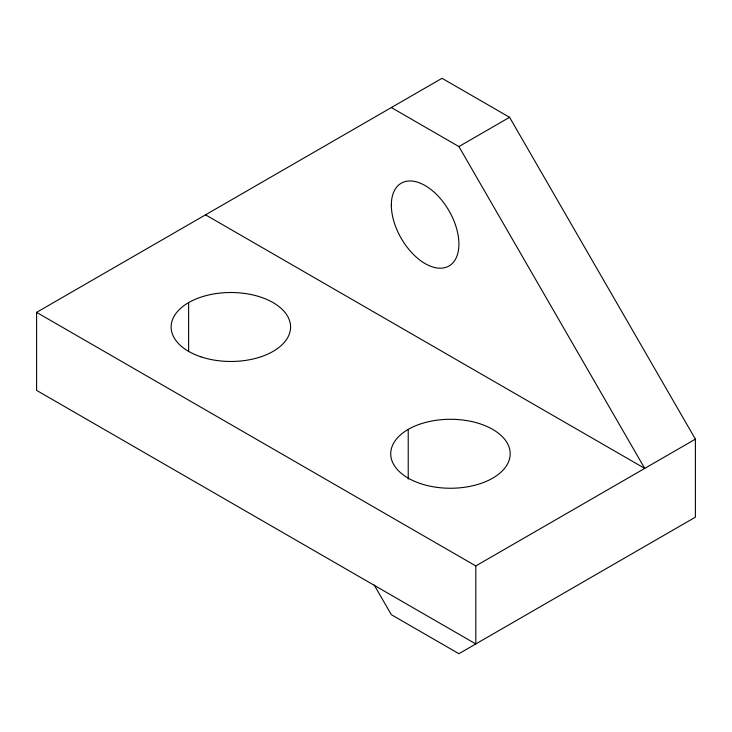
<?xml version="1.0" encoding="UTF-8"?>
<svg xmlns="http://www.w3.org/2000/svg" width="732" height="732" viewBox="0 0 732 732"><rect width="100%" height="100%" fill="white"/><g stroke="black" fill="none" stroke-linecap="round" stroke-linejoin="round"><path stroke-width="1.1" d="M36.6 312.363L475.8 565.928L475.8 643.95L36.6 390.385L36.6 312.363L442.018 78.297L509.582 117.303L695.4 439.145L695.4 517.167L458.909 653.703L391.336 614.697L374.189 584.987M391.336 107.549L458.909 146.565L509.582 117.303M475.8 565.928L695.4 439.145M205.527 214.833L644.727 468.407L458.909 146.565M408.227 429.391L408.227 479.149M188.627 302.609L188.627 351.232M391.336 205.079A47.781 27.587 60 0 0 442.018 268.122A47.781 27.587 60 0 0 442.018 200.55A47.781 27.587 60 0 0 391.336 205.079M200.998 356.85A59.722 34.477 0 0 0 290.586 326.984A59.722 34.477 0 0 0 200.998 297.128A59.722 34.477 0 0 0 200.998 356.85M420.598 483.632A59.722 34.477 0 0 0 510.186 453.776A59.722 34.477 0 0 0 420.598 423.91A59.722 34.477 0 0 0 420.598 483.632"/></g></svg>
